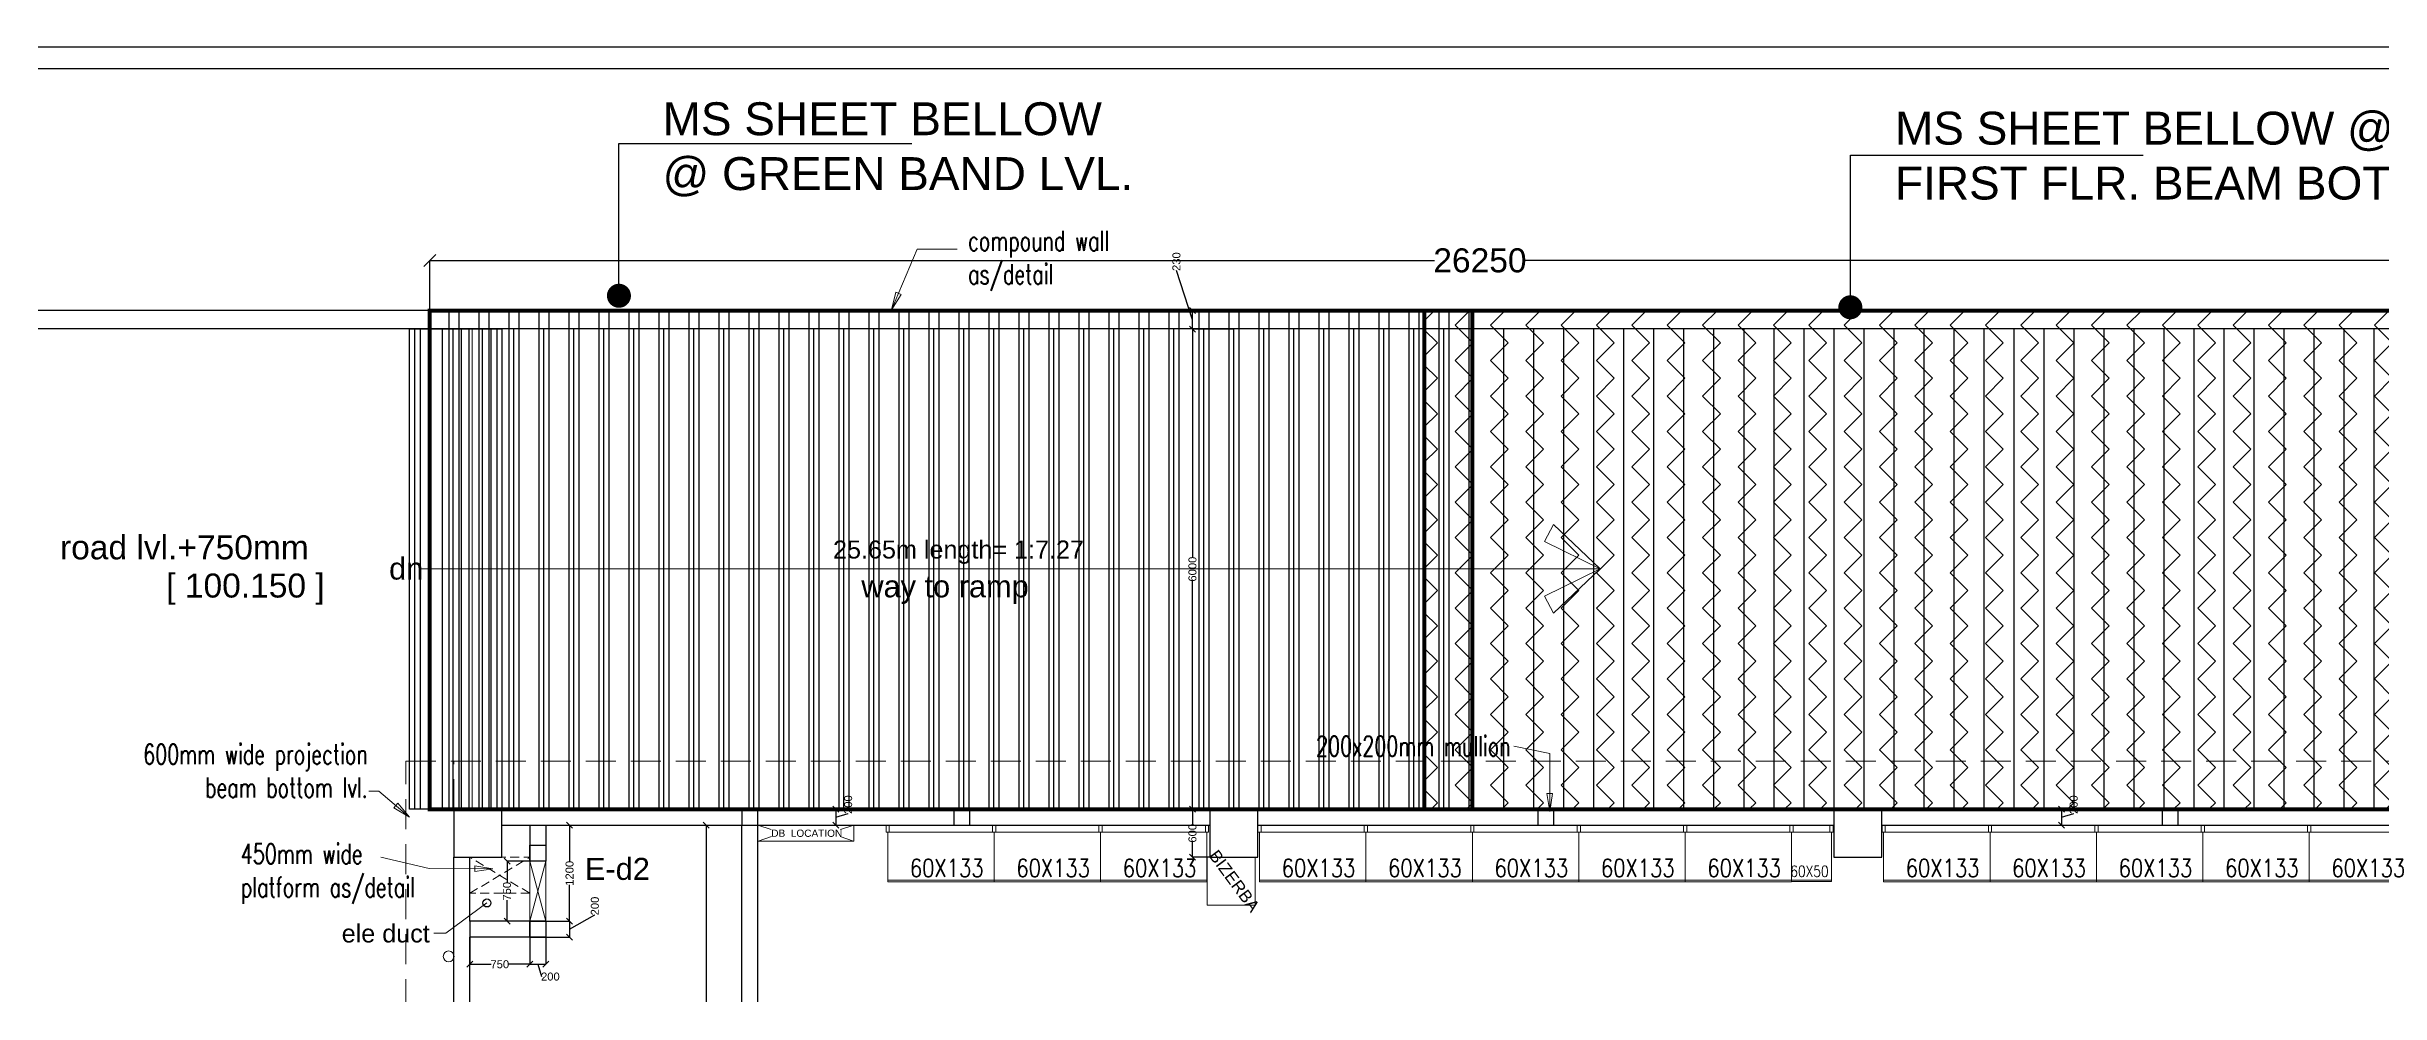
# Model space of a CAD drawing. Header units: inches. Extents: x 148614 to 294443, y 4730 to 138360.
# Drawn here: x 197249 to 226416, y 126533 to 138360 of the extents above; entities that cross this region are included whole.
import ezdxf

# ---------------------------------------------------------------- set-up
doc = ezdxf.new("R2010")
doc.units = ezdxf.units.IN
doc.header["$MEASUREMENT"] = 0
for name, pattern in [('( Hidden )', [0.375, 0.25, -0.125]), ('DASHED2', [0.375, 0.25, -0.125]), ('HIDDEN', [0.375, 0.25, -0.125]), ('HIDDEN2', [0.1875, 0.125, -0.0625])]:
    doc.linetypes.add(name, pattern=pattern)
doc.layers.get('DEFPOINTS').update_dxf_attribs({"color": 40, "lineweight": 15})
for name, color, linetype, lineweight in [('01-PDA MEP', 7, 'Continuous', 15), ('BUILDING  LINE', 46, 'Continuous', 0), ('Column', 32, 'Continuous', 30), ('description text', 34, 'Continuous', 15), ('DIMENSION', 1, 'Continuous', 15), ('dotted gen.& dotted windows', 252, 'HIDDEN2', 15), ('Lvl.', 34, 'Continuous', 13), ('MEP INPUTS', 7, 'Continuous', 15), ('mullion', 6, 'Continuous', 30), ('room text', 7, 'Continuous', 13), ('SDA_WALL', 7, 'Continuous', 25), ('wall', 7, 'Continuous', 30), ('wall cut', 7, 'Continuous', 30), ('wall ele', 7, 'Continuous', 15)]:
    doc.layers.add(name, color=color, linetype=linetype, lineweight=lineweight)
for name, color, linetype in [('aapl text', 1, 'Continuous'), ('DEVELOPER', 10, 'Continuous'), ('DIM', 7, 'Continuous'), ('DIM 02 DMART', 8, 'Continuous'), ('RACK', 136, 'Continuous')]:
    doc.layers.add(name, color=color, linetype=linetype)
doc.styles.add('ARIAL', font='arial.ttf')
doc.styles.add('ARIAL-N', font='ARIALN.TTF')
doc.styles.add('dim center', font='arial.ttf', dxfattribs={"height": 250})
doc.styles.add('dim detail', font='simplex.shx', dxfattribs={"width": 0.65})
doc.styles.add('dim inside', font='simplex.shx', dxfattribs={"width": 0.7, "height": 100})
doc.styles.add('Romans', font='simplex.shx')
doc.styles.add('room text', font='arial.ttf', dxfattribs={"height": 150})
doc.styles.get("Standard").update_dxf_attribs({"font": 'arial.ttf'})
doc.dimstyles.new('dim inside', dxfattribs={"dimtxt": 225, "dimasz": 180, "dimexe": 0, "dimexo": 0, "dimgap": 10, "dimtad": 0, "dimdec": 0, "dimzin": 0, "dimdsep": 46, "dimtxsty": 'dim detail', "dimblk": 'SMALL', "dimcen": 0.09, "dimse1": 1, "dimse2": 1, "dimclrd": 256, "dimclrt": 256, "dimadec": 0, "dimazin": 0, "dimtfac": 1, "dimtdec": 0, "dimtofl": 0, "dimtmove": 1, "dimatfit": 3, "dimldrblk": 'SMALL', "dimfxl": 1, "dimtolj": 1, "dimtzin": 0, "dimlwd": -1, "dimarcsym": 2})
doc.dimstyles.new('Dmart', dxfattribs={"dimtxt": 100, "dimasz": 75, "dimexe": 0.0625, "dimexo": 0.0625, "dimgap": 0.09, "dimtad": 0, "dimdec": 0, "dimzin": 0, "dimdsep": 46, "dimtxsty": 'ARIAL', "dimblk": 'OBLIQUE', "dimcen": 0.09, "dimclrt": 252, "dimadec": 0, "dimazin": 0, "dimtfac": 1, "dimtdec": 0, "dimtofl": 0, "dimtmove": 1, "dimatfit": 3, "dimldrblk": 'OBLIQUE', "dimfxl": 1, "dimtolj": 1, "dimtzin": 0, "dimarcsym": 0})

# ---------------------------------------------------------------- blocks, each defined once
blk = doc.blocks.new('q')
at = {"layer": 'wall ele', "linetype": 'DASHED2', "ltscale": 2000}
blk.add_line((2285481, -2856718), (2294481, -2856718), dxfattribs=at)
blk = doc.blocks.new('erwrre')
at = {"layer": 'wall ele', "color": 6, "linetype": 'HIDDEN', "ltscale": 450}
blk.add_lwpolyline([(2294681, -2943387), (2295431, -2943387), (2295431, -2943837), (2294681, -2943837)], close=True, dxfattribs=at)
for points in [[(2294681, -2943837), (2295431, -2943387)], [(2295431, -2943837), (2294681, -2943387)]]:
    blk.add_lwpolyline(points, dxfattribs=at)
blk = doc.blocks.new('_Oblique')
at = {"color": 0, "linetype": 'ByBlock', "lineweight": -2}
blk.add_line((-0.5, -0.5), (0.5, 0.5), dxfattribs=at)
blk = doc.blocks.new('*D90')
at = {"layer": 'DEFPOINTS', "color": 0}
for p in [(202538, 127433), (203288, 127433), (202538, 126896)]:
    blk.add_point(p, dxfattribs=at)
at = {"layer": 'DIM 02 DMART', "color": 0, "lineweight": -2}
for p, q in [((202538, 127433), (202538, 126896)), ((203288, 127433), (203288, 126896)), ((202538, 126896), (202803, 126896)), ((203288, 126896), (203023, 126896))]:
    blk.add_line(p, q, dxfattribs=at)
at = {"layer": 'DIM 02 DMART', "color": 0, "lineweight": -2, "xscale": 75, "yscale": 75, "zscale": 75, "rotation": 180}
blk.add_blockref('_Oblique', (202538, 126896), dxfattribs=at)
at = {"layer": 'DIM 02 DMART', "color": 0, "lineweight": -2, "xscale": 75, "yscale": 75, "zscale": 75}
blk.add_blockref('_Oblique', (203288, 126896), dxfattribs=at)
at = {"layer": 'DIM 02 DMART', "color": 252, "insert": (202913, 126896), "char_height": 100, "attachment_point": 5, "style": 'ARIAL'}
blk.add_mtext('\\A1;750', dxfattribs=at)
blk = doc.blocks.new('*D91')
at = {"layer": 'DEFPOINTS', "color": 0}
for p in [(203288, 127433), (203488, 127233), (203488, 126896)]:
    blk.add_point(p, dxfattribs=at)
at = {"layer": 'DIM 02 DMART', "color": 0, "lineweight": -2}
for p, q in [((203288, 127433), (203288, 126896)), ((203488, 127233), (203488, 126896)), ((203288, 126896), (203488, 126896)), ((203388, 126896), (203434, 126742)), ((203434, 126742), (203434, 126742))]:
    blk.add_line(p, q, dxfattribs=at)
at = {"layer": 'DIM 02 DMART', "color": 0, "lineweight": -2, "xscale": 75, "yscale": 75, "zscale": 75, "rotation": 180}
blk.add_blockref('_Oblique', (203288, 126896), dxfattribs=at)
at = {"layer": 'DIM 02 DMART', "color": 0, "lineweight": -2, "xscale": 75, "yscale": 75, "zscale": 75}
blk.add_blockref('_Oblique', (203488, 126896), dxfattribs=at)
at = {"layer": 'DIM 02 DMART', "color": 252, "insert": (203545, 126742), "char_height": 100, "attachment_point": 5, "style": 'ARIAL'}
blk.add_mtext('\\A1;200', dxfattribs=at)
blk = doc.blocks.new('*D92')
at = {"layer": 'DEFPOINTS', "color": 0}
for p in [(203288, 128633), (203288, 127433), (203785, 127433)]:
    blk.add_point(p, dxfattribs=at)
at = {"layer": 'DIM 02 DMART', "color": 0, "lineweight": -2}
for p, q in [((203288, 128633), (203785, 128633)), ((203785, 128633), (203785, 128178)), ((203785, 127433), (203785, 127889)), ((203288, 127433), (203785, 127433))]:
    blk.add_line(p, q, dxfattribs=at)
at = {"layer": 'DIM 02 DMART', "color": 0, "lineweight": -2, "xscale": 75, "yscale": 75, "zscale": 75}
for p, rotation in [((203785, 128633), 90), ((203785, 127433), 270)]:
    blk.add_blockref('_Oblique', p, dxfattribs=dict(at, rotation=rotation))
at = {"layer": 'DIM 02 DMART', "color": 252, "insert": (203785, 128033), "char_height": 100, "attachment_point": 5, "rotation": 90, "style": 'ARIAL'}
blk.add_mtext('\\A1;1200', dxfattribs=at)
blk = doc.blocks.new('*D93')
at = {"layer": 'DEFPOINTS', "color": 0}
for p in [(203288, 127433), (203288, 127233), (203785, 127233)]:
    blk.add_point(p, dxfattribs=at)
at = {"layer": 'DIM 02 DMART', "color": 0, "lineweight": -2}
for p, q in [((203785, 127333), (204101, 127513)), ((204101, 127513), (204101, 127513)), ((203288, 127433), (203785, 127433)), ((203288, 127233), (203785, 127233)), ((203785, 127433), (203785, 127233))]:
    blk.add_line(p, q, dxfattribs=at)
at = {"layer": 'DIM 02 DMART', "color": 0, "lineweight": -2, "xscale": 75, "yscale": 75, "zscale": 75}
for p, rotation in [((203785, 127433), 90), ((203785, 127233), 270)]:
    blk.add_blockref('_Oblique', p, dxfattribs=dict(at, rotation=rotation))
at = {"layer": 'DIM 02 DMART', "color": 252, "insert": (204101, 127624), "char_height": 100, "attachment_point": 5, "rotation": 90, "style": 'ARIAL'}
blk.add_mtext('\\A1;200', dxfattribs=at)
blk = doc.blocks.new('*D205')
at = {"layer": 'DEFPOINTS', "color": 0}
for p in [(211570, 128833), (211788, 128833), (211788, 128233)]:
    blk.add_point(p, dxfattribs=at)
at = {"layer": 'DIM 02 DMART', "color": 0, "lineweight": -2}
for p, q in [((211788, 128833), (211570, 128833)), ((211570, 128833), (211570, 128644)), ((211570, 128233), (211570, 128423)), ((211788, 128233), (211570, 128233))]:
    blk.add_line(p, q, dxfattribs=at)
at = {"layer": 'DIM 02 DMART', "color": 0, "lineweight": -2, "xscale": 75, "yscale": 75, "zscale": 75}
for p, rotation in [((211570, 128833), 90), ((211570, 128233), 270)]:
    blk.add_blockref('_Oblique', p, dxfattribs=dict(at, rotation=rotation))
at = {"layer": 'DIM 02 DMART', "color": 252, "insert": (211570, 128533), "char_height": 100, "attachment_point": 5, "rotation": 90, "style": 'ARIAL'}
blk.add_mtext('\\A1;600', dxfattribs=at)
blk = doc.blocks.new('*D206')
at = {"layer": 'DEFPOINTS', "color": 0}
for p in [(211570, 134833), (212088, 134833), (211788, 128833)]:
    blk.add_point(p, dxfattribs=at)
at = {"layer": 'DIM 02 DMART', "color": 0, "lineweight": -2}
for p, q in [((212088, 134833), (211570, 134833)), ((211570, 134833), (211570, 131983)), ((211570, 128833), (211570, 131684)), ((211788, 128833), (211570, 128833))]:
    blk.add_line(p, q, dxfattribs=at)
at = {"layer": 'DIM 02 DMART', "color": 0, "lineweight": -2, "xscale": 75, "yscale": 75, "zscale": 75}
for p, rotation in [((211570, 134833), 90), ((211570, 128833), 270)]:
    blk.add_blockref('_Oblique', p, dxfattribs=dict(at, rotation=rotation))
at = {"layer": 'DIM 02 DMART', "color": 252, "insert": (211570, 131833), "char_height": 100, "attachment_point": 5, "rotation": 90, "style": 'ARIAL'}
blk.add_mtext('\\A1;6000', dxfattribs=at)
blk = doc.blocks.new('*D99')
at = {"layer": 'DEFPOINTS', "color": 0}
for p in [(211570, 135063), (212088, 135063), (212088, 134833)]:
    blk.add_point(p, dxfattribs=at)
at = {"layer": 'DIM 02 DMART', "color": 0, "lineweight": -2}
for p, q in [((211570, 134948), (211370, 135564)), ((211370, 135564), (211370, 135564)), ((212088, 135063), (211570, 135063)), ((211570, 134833), (211570, 135063)), ((212088, 134833), (211570, 134833))]:
    blk.add_line(p, q, dxfattribs=at)
at = {"layer": 'DIM 02 DMART', "color": 0, "lineweight": -2, "xscale": 75, "yscale": 75, "zscale": 75}
for p, rotation in [((211570, 135063), 90), ((211570, 134833), 270)]:
    blk.add_blockref('_Oblique', p, dxfattribs=dict(at, rotation=rotation))
at = {"layer": 'DIM 02 DMART', "color": 252, "insert": (211370, 135675), "char_height": 100, "attachment_point": 5, "rotation": 90, "style": 'ARIAL'}
blk.add_mtext('\\A1;230', dxfattribs=at)
blk = doc.blocks.new('*D277')
at = {"layer": 'DEFPOINTS', "color": 0}
for p in [(206138, 128833), (206138, 128633), (207114, 128633)]:
    blk.add_point(p, dxfattribs=at)
at = {"layer": 'DIM 02 DMART', "color": 0, "lineweight": -2}
for p, q in [((206138, 128833), (207114, 128833)), ((206138, 128633), (207114, 128633)), ((207114, 128833), (207114, 128633)), ((207114, 128733), (207267, 128779)), ((207267, 128779), (207267, 128780))]:
    blk.add_line(p, q, dxfattribs=at)
at = {"layer": 'DIM 02 DMART', "color": 0, "lineweight": -2, "xscale": 75, "yscale": 75, "zscale": 75}
for p, rotation in [((207114, 128833), 90), ((207114, 128633), 270)]:
    blk.add_blockref('_Oblique', p, dxfattribs=dict(at, rotation=rotation))
at = {"layer": 'DIM 02 DMART', "color": 252, "insert": (207267, 128891), "char_height": 100, "attachment_point": 5, "rotation": 90, "style": 'ARIAL'}
blk.add_mtext('\\A1;200', dxfattribs=at)
blk = doc.blocks.new('*D135')
at = {"layer": 'DEFPOINTS', "color": 0}
for p in [(221455, 128833), (221455, 128633), (222431, 128633)]:
    blk.add_point(p, dxfattribs=at)
at = {"layer": 'DIM 02 DMART', "color": 0, "lineweight": -2}
for p, q in [((221455, 128833), (222431, 128833)), ((221455, 128633), (222431, 128633)), ((222431, 128833), (222431, 128633)), ((222431, 128733), (222584, 128779)), ((222584, 128779), (222584, 128780))]:
    blk.add_line(p, q, dxfattribs=at)
at = {"layer": 'DIM 02 DMART', "color": 0, "lineweight": -2, "xscale": 75, "yscale": 75, "zscale": 75}
for p, rotation in [((222431, 128833), 90), ((222431, 128633), 270)]:
    blk.add_blockref('_Oblique', p, dxfattribs=dict(at, rotation=rotation))
at = {"layer": 'DIM 02 DMART', "color": 252, "insert": (222584, 128891), "char_height": 100, "attachment_point": 5, "rotation": 90, "style": 'ARIAL'}
blk.add_mtext('\\A1;200', dxfattribs=at)
blk = doc.blocks.new('*D293')
at = {"layer": 'DEFPOINTS', "color": 0}
for p in [(204938, 128633), (205491, 128633), (204938, 122073)]:
    blk.add_point(p, dxfattribs=at)
at = {"layer": 'DIM 02 DMART', "color": 0, "lineweight": -2}
for p, q in [((204938, 128633), (205491, 128633)), ((205491, 128633), (205491, 125503)), ((205491, 122073), (205491, 125204)), ((204938, 122073), (205491, 122073))]:
    blk.add_line(p, q, dxfattribs=at)
at = {"layer": 'DIM 02 DMART', "color": 0, "lineweight": -2, "xscale": 75, "yscale": 75, "zscale": 75}
for p, rotation in [((205491, 128633), 90), ((205491, 122073), 270)]:
    blk.add_blockref('_Oblique', p, dxfattribs=dict(at, rotation=rotation))
at = {"layer": 'DIM 02 DMART', "color": 252, "insert": (205491, 125353), "char_height": 100, "attachment_point": 5, "rotation": 90, "style": 'ARIAL'}
blk.add_mtext('\\A1;6560', dxfattribs=at)
blk = doc.blocks.new('*D300')
at = {"layer": 'DEFPOINTS', "color": 0}
for p in [(203003, 128183), (203288, 128183), (203288, 127433)]:
    blk.add_point(p, dxfattribs=at)
at = {"layer": 'DIM 02 DMART', "color": 0, "lineweight": -2}
for p, q in [((203288, 128183), (203003, 128183)), ((203003, 128183), (203003, 127918)), ((203003, 127433), (203003, 127698)), ((203288, 127433), (203003, 127433))]:
    blk.add_line(p, q, dxfattribs=at)
at = {"layer": 'DIM 02 DMART', "color": 0, "lineweight": -2, "xscale": 75, "yscale": 75, "zscale": 75}
for p, rotation in [((203003, 128183), 90), ((203003, 127433), 270)]:
    blk.add_blockref('_Oblique', p, dxfattribs=dict(at, rotation=rotation))
at = {"layer": 'DIM 02 DMART', "color": 252, "insert": (203003, 127808), "char_height": 100, "attachment_point": 5, "rotation": 90, "style": 'ARIAL'}
blk.add_mtext('\\A1;750', dxfattribs=at)
blk = doc.blocks.new('A$C23264642')
at = {"color": 150}
for p, q in [((-1515, 798), (-185, 798)), ((-1515, 713), (-185, 713)), ((-1515, 713), (-1515, 93)), ((-185, 93), (-185, 713)), ((-1515, 113), (-185, 113)), ((-1515, 93), (-185, 93))]:
    blk.add_line(p, q, dxfattribs=at)
for points in [[(-1495, 798), (-1495, 713), (-1535, 713), (-1535, 798)], [(-165, 798), (-165, 713), (-205, 713), (-205, 798)]]:
    blk.add_lwpolyline(points, close=True, dxfattribs=at)
at = {"style": 'Romans', "width": 0.8}
blk.add_text('60X133', height=224, dxfattribs=at).set_placement((-1238, 152))
at = {"color": 150, "char_height": 0.2, "attachment_point": 1}
for insert, width in [((-1419, 567), 1141.6), ((-1192, 415), 898.79)]:
    blk.add_mtext('60X133', dxfattribs=dict(at, insert=insert, width=width))
blk = doc.blocks.new('A$C521B26B5')
at = {"color": 150}
for p, q in [((-266, 815), (234, 815)), ((-266, 730), (234, 730)), ((-266, 730), (-266, 110)), ((234, 110), (234, 730)), ((-266, 130), (234, 130)), ((-266, 110), (234, 110))]:
    blk.add_line(p, q, dxfattribs=at)
for points in [[(-246, 815), (-246, 730), (-286, 730), (-286, 815)], [(254, 815), (254, 730), (214, 730), (214, 815)]]:
    blk.add_lwpolyline(points, close=True, dxfattribs=at)
at = {"style": 'Romans', "width": 0.8}
blk.add_text('60X50', height=140, dxfattribs=at).set_placement((-283, 169))
at = {"color": 150, "char_height": 0.2, "attachment_point": 1}
for insert, width in [((-170, 583), 1141.6), ((57, 431), 898.79)]:
    blk.add_mtext('60X133', dxfattribs=dict(at, insert=insert, width=width))
blk = doc.blocks.new('A$C68E75683')
at = {"layer": 'MEP INPUTS', "color": 3, "lineweight": 9, "ltscale": 1000}
blk.add_lwpolyline([(0, 200), (1200, 200), (1200, 0), (0, 0)], close=True, dxfattribs=at)
for points in [[(0, 200), (168, 145)], [(4, 0), (170, 61)], [(1196, 0), (1030, 61)], [(1200, 200), (1032, 145)]]:
    blk.add_lwpolyline(points, dxfattribs=at)
at = {"layer": '01-PDA MEP', "color": 3, "lineweight": 9, "ltscale": 1000, "insert": (168, 145), "char_height": 90, "width": 2373.23, "attachment_point": 1, "style": 'dim center'}
blk.add_mtext('DB  LOCATION', dxfattribs=at)
blk = doc.blocks.new('A$C28242A43')
at = {"layer": 'DIMENSION'}
for p, q in [((-0.227, 0.698), (-0.827, 0.698)), ((-0.827, 0.698), (-0.827, 0.098)), ((-0.227, 0.098), (-0.227, 0.698)), ((-0.827, 0.098), (-0.227, 0.098))]:
    blk.add_line(p, q, dxfattribs=at)
blk = doc.blocks.new('A$C669A2F6C')
at = {"layer": 'DIMENSION'}
blk.add_blockref('A$C28242A43', (-0.099, 0.238), dxfattribs=at)
at = {"layer": 'wall', "insert": (-1.035, 0.472), "char_height": 0.15, "width": 0.8891, "attachment_point": 1, "rotation": 36.4979}
blk.add_mtext('{\\C7;BIZERBA}', dxfattribs=at)
blk = doc.blocks.new('gr flr')
at = {"lineweight": 5}
for name, p in [('A$C23264642', (2309334, -3227997.3)), ('A$C23264642', (2310664, -3227997.3)), ('A$C23264642', (2311994, -3227997.3)), ('A$C23264642', (2313980.9, -3227997.3)), ('A$C23264642', (2315310.9, -3227997.3)), ('A$C23264642', (2316640.9, -3227997.3)), ('A$C23264642', (2317970.9, -3227997.3)), ('A$C23264642', (2319300.9, -3227997.3)), ('A$C521B26B5', (2319381.4, -3228013.5, 1000)), ('A$C23264642', (2321780.9, -3227997.3)), ('A$C23264642', (2323110.9, -3227997.3)), ('A$C23264642', (2324440.9, -3227997.3)), ('A$C23264642', (2325770.9, -3227997.3)), ('A$C23264642', (2327100.9, -3227997.3))]:
    blk.add_blockref(name, p, dxfattribs=at)
at = {"layer": 'MEP INPUTS', "color": 3, "lineweight": 5, "ltscale": 1000}
blk.add_blockref('A$C68E75683', (2306195.6, -3227398.8), dxfattribs=at)
at = {"layer": 'RACK', "color": 3, "lineweight": 5, "xscale": 1000, "yscale": 1000, "zscale": 1000, "rotation": 270}
blk.add_blockref('A$C669A2F6C', (2311473.9, -3228525.2), dxfattribs=at)
blk = doc.blocks.new('*D312')
at = {"layer": 'DEFPOINTS', "color": 0}
for p in [(228288, 135689), (202038, 135063), (228288, 135063)]:
    blk.add_point(p, dxfattribs=at)
at = {"layer": 'DEVELOPER', "color": 0, "lineweight": -2}
for p, q in [((202038, 135064), (202038, 135689)), ((202038, 135689), (214596, 135689)), ((228288, 135689), (215729, 135689)), ((228288, 135064), (228288, 135689))]:
    blk.add_line(p, q, dxfattribs=at)
at = {"layer": 'DEVELOPER', "color": 0, "lineweight": -2, "xscale": 150, "yscale": 150, "zscale": 150, "rotation": 180}
blk.add_blockref('_Oblique', (202038, 135689), dxfattribs=at)
at = {"layer": 'DEVELOPER', "color": 0, "lineweight": -2, "xscale": 150, "yscale": 150, "zscale": 150}
blk.add_blockref('_Oblique', (228288, 135689), dxfattribs=at)
at = {"layer": 'DEVELOPER', "color": 252, "insert": (215163, 135689), "char_height": 300, "attachment_point": 5, "style": 'ARIAL'}
blk.add_mtext('\\A1;26250', dxfattribs=at)
blk = doc.blocks.new('DOT')
at = {"layer": 'DIM', "color": 0, "linetype": 'ByBlock'}
blk.add_line((-0.5, 0), (-1, 0), dxfattribs=at)
at = {"layer": 'DIM', "color": 0, "linetype": 'ByBlock', "const_width": 0.5}
blk.add_lwpolyline([(-0.25, 0, 1), (0.25, 0, 1)], format="xyb", close=True, dxfattribs=at)

msp = doc.modelspace()

# ---------------------------------------------------------------- hatches: boundary and pattern name
at = {"layer": 'aapl text'}
h = msp.add_hatch(dxfattribs=at)
h.set_pattern_fill('ANSI31', color=253, scale=3000, angle=45)
h.set_pattern_definition([(90, (-344787, 69900.93), (-375, -1e-10), [])])
h.paths.add_polyline_path([(202937.6, 134833.5), (227687.6, 134833.5), (227687.6, 128833.5), (202937.6, 128833.5)])
at = {"layer": 'DEVELOPER'}
h = msp.add_hatch(dxfattribs=at)
h.set_pattern_fill('ANSI32', color=256, scale=1000, angle=405, style=0)
h.set_pattern_definition([(90, (-103345.44, 37210.4), (-375, 1e-13), []), (90, (-103220.44, 37335.4), (-375, 1e-13), [])])
h.paths.add_polyline_path([(215066.4, 135063.5), (202037.6, 135063.5), (202037.6, 128833.5), (215066.4, 128833.5)])
h = msp.add_hatch(dxfattribs=at)
h.set_pattern_fill('ZIGZAG', color=256, scale=2500, angle=405, style=0)
h.set_pattern_definition([(45, (-103345.44, 37210.4), (1e-13, 441.94174), [312.5, -312.5]), (135, (-103124.47, 37431.37), (-441.94174, 2e-13), [312.5, -312.5])])
h.paths.add_polyline_path([(214466.4, 135063.5), (228287.6, 135063.5), (228287.6, 128833.5), (214466.4, 128833.5)])

# ---------------------------------------------------------------- linework, layer by layer
at = {"layer": 'aapl text', "color": 253}
msp.add_lwpolyline([(201782.6, 134833.5), (202937.6, 134833.5), (202937.6, 128833.5), (201782.6, 128833.5)], close=True, dxfattribs=at)
for points in [[(201846.4, 134833.5), (201846.4, 128833.5)], [(201918.1, 134833.5), (201918.1, 128833.5)], [(202029.7, 134833.5), (202029.7, 128833.5)], [(202193.1, 134833.5), (202193.1, 128833.5)], [(202324, 134833.5), (202324, 128833.5)], [(202432, 134833.5), (202432, 128833.5)], [(202527.2, 134833.5), (202527.2, 128833.5)], [(202690.6, 134833.5), (202690.6, 128833.5)], [(202802.1, 134833.5), (202802.1, 128833.5)], [(202873.9, 134833.5), (202873.9, 128833.5)]]:
    msp.add_lwpolyline(points, dxfattribs=at)
at = {"layer": 'BUILDING  LINE'}
msp.add_lwpolyline([(202337.6, 128833.5), (235237.6, 128833.5), (239109.7, 102183.4), (202337.6, 102183.4)], close=True, dxfattribs=at)
at = {"layer": 'Column', "ltscale": 20}
for points in [[(202937.6, 128833.5), (202337.6, 128833.5), (202337.6, 128233.5), (202937.6, 128233.5)], [(212387.6, 128833.5), (211787.6, 128833.5), (211787.6, 128233.5), (212387.6, 128233.5)], [(220187.6, 128833.5), (219587.6, 128833.5), (219587.6, 128233.5), (220187.6, 128233.5)]]:
    msp.add_lwpolyline(points, close=True, dxfattribs=at)
at = {"layer": 'DEVELOPER', "const_width": 50}
for points in [[(215066.4, 135063.5), (202037.6, 135063.5), (202037.6, 128833.5), (215066.4, 128833.5)], [(214466.4, 135063.5), (228287.6, 135063.5), (228287.6, 128833.5), (214466.4, 128833.5)]]:
    msp.add_lwpolyline(points, close=True, dxfattribs=at)
at = {"layer": 'DIM 02 DMART'}
for points in [[(180907.1, 82780.7), (180907.1, 138360.3), (259288.1, 138360.3), (259288.1, 82780.7)], [(181177.8, 83051.5), (181177.8, 138089.5), (259017.4, 138089.5), (259017.4, 83051.5)]]:
    msp.add_lwpolyline(points, close=True, dxfattribs=at)
at = {"layer": 'dotted gen.& dotted windows', "linetype": '( Hidden )', "ltscale": 1500}
msp.add_lwpolyline([(201737.6, 129433.5), (235756.8, 129433.5), (239803.2, 101583.5), (201737.6, 101583.5)], close=True, dxfattribs=at)
msp.add_lwpolyline([(202337.6, 128833.5), (202337.6, 129433.5)], dxfattribs=at)
at = {"layer": 'MEP INPUTS', "color": 7, "linetype": 'ByBlock', "lineweight": 9, "ltscale": 1000}
msp.add_circle((202273.7, 126995.1, -1000), 67.8, dxfattribs=at)
at = {"layer": 'mullion'}
for points in [[(206137.6, 128833.5), (205937.6, 128833.5), (205937.6, 128633.5), (206137.6, 128633.5)], [(208787.6, 128833.5), (208587.6, 128833.5), (208587.6, 128633.5), (208787.6, 128633.5)], [(216087.6, 128833.5), (215887.6, 128833.5), (215887.6, 128633.5), (216087.6, 128633.5)], [(223887.6, 128833.5), (223687.6, 128833.5), (223687.6, 128633.5), (223887.6, 128633.5)], [(203287.6, 128383.5), (203487.6, 128383.5), (203487.6, 128183.5), (203287.6, 128183.5)], [(203287.6, 127433.5), (203487.6, 127433.5), (203487.6, 127233.5), (203287.6, 127233.5)]]:
    msp.add_lwpolyline(points, close=True, dxfattribs=at)
at = {"layer": 'SDA_WALL', "ltscale": 0.5}
msp.add_lwpolyline([(181177.8, 138089.5), (259017.4, 138089.5), (259017.4, 88710.7), (181177.8, 88710.7)], close=True, dxfattribs=at)
at = {"layer": 'wall cut'}
for p, q in [((202937.6, 128833.5), (211787.6, 128833.5)), ((202937.6, 128633.5), (203287.6, 128633.5)), ((203287.6, 128633.5), (203287.6, 128183.5)), ((203487.6, 128633.5), (211787.6, 128633.5)), ((205937.6, 121873.5), (205937.6, 128633.5)), ((206137.6, 121873.5), (206137.6, 128633.5)), ((212387.6, 128833.5), (219587.6, 128833.5)), ((212387.6, 128633.5), (219587.6, 128633.5)), ((220187.6, 128833.5), (227387.6, 128833.5)), ((220187.6, 128633.5), (227387.6, 128633.5)), ((202337.6, 122073.5), (202337.6, 128233.5)), ((202537.6, 127433.5), (202537.6, 128233.5)), ((203487.6, 128183.5), (203287.6, 128183.5)), ((203487.6, 127433.5), (202537.6, 127433.5)), ((202537.6, 122073.5), (202537.6, 127233.5))]:
    msp.add_line(p, q, dxfattribs=at)
for points in [[(240627.9, 135063.5), (196107.6, 135063.5)], [(240428.9, 134833.5), (196337.6, 134833.5), (196337.6, 93183.5)], [(203487.6, 128633.5), (203487.6, 128183.5)], [(203487.6, 127433.5), (203487.6, 127233.5), (202537.6, 127233.5)]]:
    msp.add_lwpolyline(points, dxfattribs=at)
at = {"layer": 'wall ele'}
msp.add_line((193337.6, 135063.5), (202337.6, 135063.5), dxfattribs=at)
for points in [[(202567.6, 128833.5), (202567.6, 134838.5)], [(216665.6, 131836.4), (215969.1, 132177.1), (216084, 132389.7), (216665.6, 131836.4)], [(216665.6, 131836.4), (201918.1, 131836.4)], [(216665.6, 131836.4), (215969.1, 131495.8), (216084, 131283.1), (216665.6, 131836.4)], [(203287.6, 128183.5), (203487.6, 127433.5)], [(203287.6, 127433.5), (203487.6, 128183.5)]]:
    msp.add_lwpolyline(points, dxfattribs=at)
msp.add_lwpolyline([(203287.6, 128183.5), (203487.6, 128183.5), (203487.6, 127433.5), (203287.6, 127433.5)], close=True, dxfattribs=at)

# ---------------------------------------------------------------- block references
at = {"layer": '01-PDA MEP'}
msp.add_blockref('gr flr', (-2100057.9, 3355832.3), dxfattribs=at)
at = {"layer": 'wall ele'}
msp.add_blockref('q', (-2092143.4, 2991781.7), dxfattribs=at)
at = {"layer": 'wall ele', "color": 6}
msp.add_blockref('erwrre', (-2092143.4, 3071620.1), dxfattribs=at)

# ---------------------------------------------------------------- texts
at = {"layer": 'description text', "char_height": 250, "attachment_point": 1, "style": 'dim inside'}
for s, insert, width in [('compound wall\\Pas/detail', (208765.8, 136060.3), 2969.259), ('\\pxqr;600mm wide projection \\Pbeam bottom lvl.', (195137.4, 129645.2), 6123.997), ('\\A1;\\pxqr;200x200mm mullion ', (211252, 129746.1), 4293.194), ('\\pxql;450mm wide \\Pplatform as/detail', (199676.3, 128401.7), 2413.537)]:
    msp.add_mtext(s, dxfattribs=dict(at, insert=insert, width=width))
at = {"layer": 'DEVELOPER', "ltscale": 0.5, "char_height": 411.264, "width": 9161.975, "attachment_point": 1, "rotation": 360, "style": 'ARIAL-N'}
for s, insert in [('{\\fArial|b0|i0|c0|p34;MS SHEET BELLOW \\P@ GREEN BAND LVL.}', (204947.4, 137665.7)), ('{\\fArial|b0|i0|c0|p34;MS SHEET BELLOW @ \\PFIRST FLR. BEAM BOTTAM LVL.}', (220350.4, 137547.9))]:
    msp.add_mtext(s, dxfattribs=dict(at, insert=insert))
at = {"layer": 'Lvl.', "insert": (197299.4, 132255.3), "char_height": 300, "width": 4174.614, "attachment_point": 1, "style": 'ARIAL'}
msp.add_mtext(' road lvl.+750mm', dxfattribs=at)
at = {"layer": 'Lvl.', "color": 6, "insert": (198744, 131778.1), "char_height": 300, "width": 2814.375, "attachment_point": 1, "style": 'ARIAL'}
msp.add_mtext('[ 100.150 ]', dxfattribs=at)
at = {"layer": 'room text', "width": 19110.875, "attachment_point": 7, "style": 'room text'}
for s, insert, char_height in [('25.65m length= 1:7.27', (207077.6, 131897.7), 225), ('dn', (201529, 131698.9), 275), ('way to ramp', (207431.5, 131397.7), 275), ('\\pxql;ele duct', (200936.8, 127165.8), 225)]:
    msp.add_mtext(s, dxfattribs=dict(at, insert=insert, char_height=char_height))
at = {"layer": 'room text', "color": 6, "insert": (203977.1, 127946.8), "char_height": 275, "width": 19110.875, "attachment_point": 7, "style": 'room text'}
msp.add_mtext('E-d2', dxfattribs=at)

# ---------------------------------------------------------------- dimensions: what is measured, and where the dimension line sits
at = {"layer": 'DEVELOPER'}
dim = msp.add_linear_dim(base=(228287.6, 135689.2), p1=(202037.6, 135063.5), p2=(228287.6, 135063.5), dimstyle='Dmart', override={"dimtxt": 300, "dimasz": 150}, dxfattribs=at)
dim.commit()
dim.dimension.update_dxf_attribs({"geometry": '*D312', "text_midpoint": (215162.6, 135689.2)})
at = {"layer": 'DIM 02 DMART'}
for base, p1, p2, picture, middle in [((211569.7, 135063.5), (212087.6, 134833.5), (212087.6, 135063.5), '*D99', (211369.7, 135564)), ((203785.3, 127233.5), (203287.6, 127433.5), (203287.6, 127233.5), '*D93', (204101.2, 127512.9))]:
    dim = msp.add_linear_dim(base=base, p1=p1, p2=p2, angle=90, dimstyle='Dmart', dxfattribs=at)
    dim.commit()
    dim.dimension.update_dxf_attribs({"geometry": picture, "text_midpoint": middle, "dimtype": 160})
for base, p1, p2, picture, middle in [((211569.7, 134833.5), (211787.6, 128833.5), (212087.6, 134833.5), '*D206', (211569.7, 131833.5)), ((207114.1, 128633.5), (206137.6, 128833.5), (206137.6, 128633.5), '*D277', (207267.5, 128779.8)), ((222431, 128633.5), (221454.6, 128833.5), (221454.6, 128633.5), '*D135', (222584.4, 128779.8)), ((203785.3, 127433.5), (203287.6, 128633.5), (203287.6, 127433.5), '*D92', (203785.3, 128033.5)), ((205490.8, 128633.5), (204937.6, 122073.5), (204937.6, 128633.5), '*D293', (205490.8, 125353.5)), ((211569.7, 128833.5), (211787.6, 128233.5), (211787.6, 128833.5), '*D205', (211569.7, 128533.5)), ((203002.6, 128183.5), (203287.6, 127433.5), (203287.6, 128183.5), '*D300', (203002.6, 127808.5))]:
    dim = msp.add_linear_dim(base=base, p1=p1, p2=p2, angle=90, dimstyle='Dmart', dxfattribs=at)
    dim.commit()
    dim.dimension.update_dxf_attribs({"geometry": picture, "text_midpoint": middle})
for base, p2, picture, middle in [((202537.6, 126895.7), (202537.6, 127433.5), '*D90', (202912.6, 126895.7)), ((203487.6, 126895.7), (203487.6, 127233.5), '*D91', (203433.9, 126742.3))]:
    dim = msp.add_linear_dim(base=base, p1=(203287.6, 127433.5), p2=p2, dimstyle='Dmart', dxfattribs=at)
    dim.commit()
    dim.dimension.update_dxf_attribs({"geometry": picture, "text_midpoint": middle})

# ---------------------------------------------------------------- leaders
at = {"layer": 'description text'}
for points, override in [([(207806.9, 135070.6), (208129.6, 135829), (208627.6, 135829)], {"dimasz": 225, "dimldrblk": 'ClosedBlank', "dimfxl": 50}), ([(216034.6, 128806.7), (216034.6, 129529.7), (215588.4, 129619.7)], {"dimasz": 225, "dimldrblk": 'ClosedBlank', "dimfxl": 100, "dimfxlon": 1}), ([(201785, 128736.2), (201400.7, 129059.7), (201275.8, 129059.7)], {"dimasz": 225, "dimldrblk": 'ClosedBlank', "dimfxl": 50}), ([(202826.9, 128089.7), (202031, 128092.3), (201426.5, 128232.9)], {"dimasz": 225, "dimldrblk": 'ClosedBlank', "dimfxl": 50})]:
    msp.add_leader(points, dimstyle='dim inside', override=override, dxfattribs=at)
at = {"layer": 'DEVELOPER'}
for points in [[(204401.8, 135248.6), (204401.8, 137148.7), (208061.2, 137148.7)], [(219792.4, 135104.2), (219792.4, 137004.4), (223451.8, 137004.4)]]:
    msp.add_leader(points, dimstyle='Dmart', override={"dimasz": 300, "dimldrblk": 'Dot'}, dxfattribs=at)
at = {"layer": 'room text'}
msp.add_leader([(202751.5, 127661.9), (202236.9, 127283.9), (202086.8, 127283.9)], dimstyle='dim inside', override={"dimasz": 200, "dimfxl": 0.5, "dimfxlon": 1}, dxfattribs=at)

doc.saveas('drawing.dxf')
